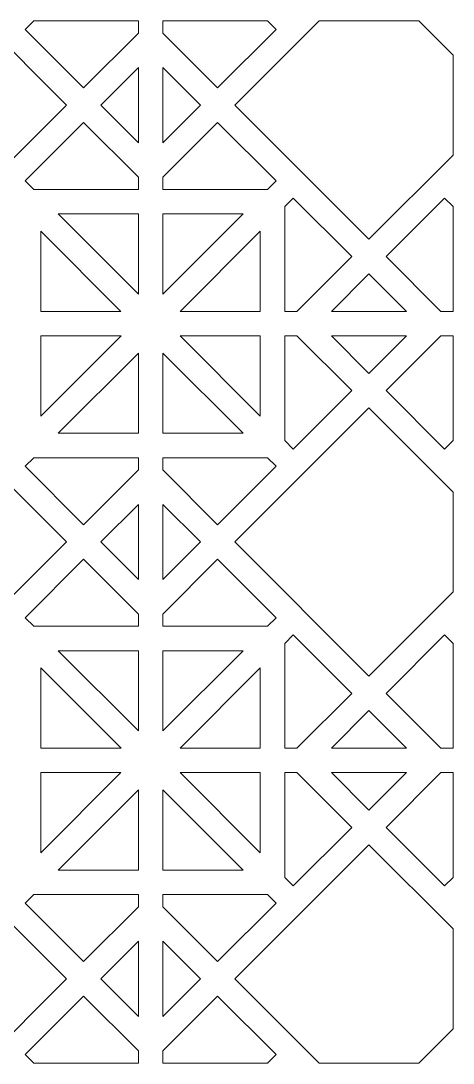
# Model space of a CAD drawing. Header units: centimetres. Extents: x -91 to 91, y -43 to 43.
# Drawn here: x 56 to 91.5, y -42.7 to 42.7 of the extents above; entities that cross this region are included whole.
import ezdxf

# ---------------------------------------------------------------- set-up
doc = ezdxf.new("R2010")
doc.units = ezdxf.units.CM
doc.header["$MEASUREMENT"] = 0
doc.layers.add('layer 1', color=7, linetype='Continuous')

msp = doc.modelspace()

# ---------------------------------------------------------------- linework, layer by layer
at = {"layer": 'layer 1', "color": 177, "lineweight": 9}
for points, knots in [([(37.76804, 35.81944), (37.76804, 35.81944), (44.67775, 42.72917), (44.67775, 42.72917), (44.67775, 42.72917), (44.67775, 42.72917), (52.8583, 42.72916), (52.8583, 42.72916), (52.8583, 42.72916), (52.8583, 42.72916), (59.76802, 35.81945), (59.76802, 35.81945), (59.76802, 35.81945), (59.76802, 35.81945), (48.76804, 24.81944), (48.76804, 24.81944), (48.76804, 24.81944), (48.76804, 24.81944), (37.76804, 35.81944), (37.76804, 35.81944)], [0, 0, 0, 0, 0.16666667, 0.16666667, 0.16666667, 0.16666667, 0.33333333, 0.33333333, 0.33333333, 0.33333333, 0.5, 0.5, 0.5, 0.5, 0.66666667, 0.66666667, 0.66666667, 0.66666667, 1, 1, 1, 1]), ([(56.38935, 42.02654), (56.38935, 42.02654), (57.092, 42.72917), (57.092, 42.72917), (57.092, 42.72917), (57.092, 42.72917), (65.67776, 42.72917), (65.67776, 42.72917), (65.67776, 42.72917), (65.67776, 42.72917), (65.67776, 41.72918), (65.67776, 41.72918), (65.67776, 41.72918), (65.67776, 41.72918), (61.18223, 37.23368), (61.18223, 37.23368), (61.18223, 37.23368), (61.18223, 37.23368), (56.38935, 42.02654), (56.38935, 42.02654)], [0, 0, 0, 0, 0.16666667, 0.16666667, 0.16666667, 0.16666667, 0.33333333, 0.33333333, 0.33333333, 0.33333333, 0.5, 0.5, 0.5, 0.5, 0.66666667, 0.66666667, 0.66666667, 0.66666667, 1, 1, 1, 1]), ([(72.17327, 37.23366), (72.17327, 37.23366), (76.96617, 42.02657), (76.96617, 42.02657), (76.96617, 42.02657), (76.96617, 42.02657), (76.26356, 42.72917), (76.26356, 42.72917), (76.26356, 42.72917), (76.26356, 42.72917), (67.67775, 42.72917), (67.67775, 42.72917), (67.67775, 42.72917), (67.67775, 42.72917), (67.67776, 41.72917), (67.67776, 41.72917), (67.67776, 41.72917), (67.67776, 41.72917), (72.17327, 37.23366), (72.17327, 37.23366)], [0, 0, 0, 0, 0.16666667, 0.16666667, 0.16666667, 0.16666667, 0.33333333, 0.33333333, 0.33333333, 0.33333333, 0.5, 0.5, 0.5, 0.5, 0.66666667, 0.66666667, 0.66666667, 0.66666667, 1, 1, 1, 1]), ([(84.58747, 24.81946), (84.58747, 24.81946), (91.49719, 31.7292), (91.49719, 31.7292), (91.49719, 31.7292), (91.49719, 31.7292), (91.49719, 39.90973), (91.49719, 39.90973), (91.49719, 39.90973), (91.49719, 39.90973), (88.67773, 42.72916), (88.67773, 42.72916), (88.67773, 42.72916), (88.67773, 42.72916), (80.4972, 42.72917), (80.4972, 42.72917), (80.4972, 42.72917), (80.4972, 42.72917), (73.58748, 35.81945), (73.58748, 35.81945), (73.58748, 35.81945), (73.58748, 35.81945), (84.58747, 24.81946), (84.58747, 24.81946)], [0, 0, 0, 0, 0.14285714, 0.14285714, 0.14285714, 0.14285714, 0.28571429, 0.28571429, 0.28571429, 0.28571429, 0.42857143, 0.42857143, 0.42857143, 0.42857143, 0.57142857, 0.57142857, 0.57142857, 0.57142857, 0.71428571, 0.71428571, 0.71428571, 0.71428571, 1, 1, 1, 1]), ([(62.59645, 35.81945), (62.59645, 35.81945), (65.67776, 32.73815), (65.67776, 32.73815), (65.67776, 32.73815), (65.67776, 32.73815), (65.67775, 38.90076), (65.67775, 38.90076), (65.67775, 38.90076), (65.67775, 38.90076), (62.59645, 35.81945), (62.59645, 35.81945)], [0, 0, 0, 0, 0.25, 0.25, 0.25, 0.25, 0.5, 0.5, 0.5, 0.5, 1, 1, 1, 1]), ([(67.67776, 32.73817), (67.67776, 32.73817), (70.75905, 35.81945), (70.75905, 35.81945), (70.75905, 35.81945), (70.75905, 35.81945), (67.67773, 38.90077), (67.67773, 38.90077), (67.67773, 38.90077), (67.67773, 38.90077), (67.67776, 32.73817), (67.67776, 32.73817)], [0, 0, 0, 0, 0.25, 0.25, 0.25, 0.25, 0.5, 0.5, 0.5, 0.5, 1, 1, 1, 1]), ([(57.09195, 28.90972), (57.09195, 28.90972), (56.38932, 29.61234), (56.38932, 29.61234), (56.38932, 29.61234), (56.38932, 29.61234), (61.18223, 34.40524), (61.18223, 34.40524), (61.18223, 34.40524), (61.18223, 34.40524), (65.67776, 29.90975), (65.67776, 29.90975), (65.67776, 29.90975), (65.67776, 29.90975), (65.67775, 28.90972), (65.67775, 28.90972), (65.67775, 28.90972), (65.67775, 28.90972), (57.09195, 28.90972), (57.09195, 28.90972)], [0, 0, 0, 0, 0.16666667, 0.16666667, 0.16666667, 0.16666667, 0.33333333, 0.33333333, 0.33333333, 0.33333333, 0.5, 0.5, 0.5, 0.5, 0.66666667, 0.66666667, 0.66666667, 0.66666667, 1, 1, 1, 1]), ([(67.67776, 29.90968), (67.67776, 29.90968), (72.17326, 34.40524), (72.17326, 34.40524), (72.17326, 34.40524), (72.17326, 34.40524), (76.9662, 29.61231), (76.9662, 29.61231), (76.9662, 29.61231), (76.9662, 29.61231), (76.96619, 29.61231), (76.96619, 29.61231), (76.96619, 29.61231), (76.96619, 29.61231), (76.96618, 29.61229), (76.96618, 29.61229), (76.96618, 29.61229), (76.96618, 29.61229), (76.26364, 28.90972), (76.26364, 28.90972), (76.26364, 28.90972), (76.26364, 28.90972), (67.67776, 28.90972), (67.67776, 28.90972), (67.67776, 28.90972), (67.67776, 28.90972), (67.67776, 29.90968), (67.67776, 29.90968)], [0, 0, 0, 0, 0.125, 0.125, 0.125, 0.125, 0.25, 0.25, 0.25, 0.25, 0.375, 0.375, 0.375, 0.375, 0.5, 0.5, 0.5, 0.5, 0.625, 0.625, 0.625, 0.625, 0.75, 0.75, 0.75, 0.75, 1, 1, 1, 1]), ([(83.17325, 23.40525), (83.17325, 23.40525), (78.6777, 18.90967), (78.6777, 18.90967), (78.6777, 18.90967), (78.6777, 18.90967), (77.67776, 18.90968), (77.67776, 18.90968), (77.67776, 18.90968), (77.67776, 18.90968), (77.67776, 27.49542), (77.67776, 27.49542), (77.67776, 27.49542), (77.67776, 27.49542), (78.38043, 28.19807), (78.38043, 28.19807), (78.38043, 28.19807), (78.38043, 28.19807), (83.17325, 23.40525), (83.17325, 23.40525)], [0, 0, 0, 0, 0.16666667, 0.16666667, 0.16666667, 0.16666667, 0.33333333, 0.33333333, 0.33333333, 0.33333333, 0.5, 0.5, 0.5, 0.5, 0.66666667, 0.66666667, 0.66666667, 0.66666667, 1, 1, 1, 1]), ([(91.49721, 18.90972), (91.49721, 18.90972), (91.49721, 27.4955), (91.49721, 27.4955), (91.49721, 27.4955), (91.49721, 27.4955), (90.79458, 28.19815), (90.79458, 28.19815), (90.79458, 28.19815), (90.79458, 28.19815), (86.0017, 23.40523), (86.0017, 23.40523), (86.0017, 23.40523), (86.0017, 23.40523), (90.49722, 18.90972), (90.49722, 18.90972), (90.49722, 18.90972), (90.49722, 18.90972), (91.49721, 18.90972), (91.49721, 18.90972)], [0, 0, 0, 0, 0.16666667, 0.16666667, 0.16666667, 0.16666667, 0.33333333, 0.33333333, 0.33333333, 0.33333333, 0.5, 0.5, 0.5, 0.5, 0.66666667, 0.66666667, 0.66666667, 0.66666667, 1, 1, 1, 1]), ([(65.67778, 26.90969), (65.67778, 26.90969), (65.67779, 20.32393), (65.67779, 20.32393), (65.67779, 20.32393), (65.67779, 20.32393), (59.09201, 26.90971), (59.09201, 26.90971), (59.09201, 26.90971), (59.09201, 26.90971), (65.67778, 26.90969), (65.67778, 26.90969)], [0, 0, 0, 0, 0.25, 0.25, 0.25, 0.25, 0.5, 0.5, 0.5, 0.5, 1, 1, 1, 1]), ([(67.67777, 20.32395), (67.67777, 20.32395), (67.67778, 26.90969), (67.67778, 26.90969), (67.67778, 26.90969), (67.67778, 26.90969), (74.26353, 26.90971), (74.26353, 26.90971), (74.26353, 26.90971), (74.26353, 26.90971), (67.67777, 20.32395), (67.67777, 20.32395)], [0, 0, 0, 0, 0.25, 0.25, 0.25, 0.25, 0.5, 0.5, 0.5, 0.5, 1, 1, 1, 1]), ([(64.24942, 18.90975), (64.24942, 18.90975), (57.67777, 18.90975), (57.67777, 18.90975), (57.67777, 18.90975), (57.67777, 18.90975), (57.67778, 25.49552), (57.67778, 25.49552), (57.67778, 25.49552), (57.67778, 25.49552), (64.24942, 18.90975), (64.24942, 18.90975)], [0, 0, 0, 0, 0.25, 0.25, 0.25, 0.25, 0.5, 0.5, 0.5, 0.5, 1, 1, 1, 1]), ([(69.09199, 18.90973), (69.09199, 18.90973), (75.67775, 25.4955), (75.67775, 25.4955), (75.67775, 25.4955), (75.67775, 25.4955), (75.67774, 18.90974), (75.67774, 18.90974), (75.67774, 18.90974), (75.67774, 18.90974), (69.09199, 18.90973), (69.09199, 18.90973)], [0, 0, 0, 0, 0.25, 0.25, 0.25, 0.25, 0.5, 0.5, 0.5, 0.5, 1, 1, 1, 1]), ([(84.58747, 21.99103), (84.58747, 21.99103), (81.50611, 18.90967), (81.50611, 18.90967), (81.50611, 18.90967), (81.50611, 18.90967), (87.66882, 18.90968), (87.66882, 18.90968), (87.66882, 18.90968), (87.66882, 18.90968), (84.58747, 21.99103), (84.58747, 21.99103)], [0, 0, 0, 0, 0.25, 0.25, 0.25, 0.25, 0.5, 0.5, 0.5, 0.5, 1, 1, 1, 1]), ([(57.67778, 10.32394), (57.67778, 10.32394), (64.26357, 16.90975), (64.26357, 16.90975), (64.26357, 16.90975), (64.26357, 16.90975), (57.67778, 16.90975), (57.67778, 16.90975), (57.67778, 16.90975), (57.67778, 16.90975), (57.67778, 10.32394), (57.67778, 10.32394)], [0, 0, 0, 0, 0.25, 0.25, 0.25, 0.25, 0.5, 0.5, 0.5, 0.5, 1, 1, 1, 1]), ([(75.67774, 16.90974), (75.67774, 16.90974), (69.09196, 16.90973), (69.09196, 16.90973), (69.09196, 16.90973), (69.09196, 16.90973), (75.67774, 10.32398), (75.67774, 10.32398), (75.67774, 10.32398), (75.67774, 10.32398), (75.67774, 16.90974), (75.67774, 16.90974)], [0, 0, 0, 0, 0.25, 0.25, 0.25, 0.25, 0.5, 0.5, 0.5, 0.5, 1, 1, 1, 1]), ([(77.67775, 16.90967), (77.67775, 16.90967), (77.67776, 8.32392), (77.67776, 8.32392), (77.67776, 8.32392), (77.67776, 8.32392), (78.38034, 7.62133), (78.38034, 7.62133), (78.38034, 7.62133), (78.38034, 7.62133), (83.17326, 12.41422), (83.17326, 12.41422), (83.17326, 12.41422), (83.17326, 12.41422), (78.67782, 16.90967), (78.67782, 16.90967), (78.67782, 16.90967), (78.67782, 16.90967), (77.67775, 16.90967), (77.67775, 16.90967)], [0, 0, 0, 0, 0.16666667, 0.16666667, 0.16666667, 0.16666667, 0.33333333, 0.33333333, 0.33333333, 0.33333333, 0.5, 0.5, 0.5, 0.5, 0.66666667, 0.66666667, 0.66666667, 0.66666667, 1, 1, 1, 1]), ([(81.50624, 16.90967), (81.50624, 16.90967), (84.58747, 13.82844), (84.58747, 13.82844), (84.58747, 13.82844), (84.58747, 13.82844), (87.66872, 16.90967), (87.66872, 16.90967), (87.66872, 16.90967), (87.66872, 16.90967), (81.50624, 16.90967), (81.50624, 16.90967)], [0, 0, 0, 0, 0.25, 0.25, 0.25, 0.25, 0.5, 0.5, 0.5, 0.5, 1, 1, 1, 1]), ([(91.49721, 8.324), (91.49721, 8.324), (90.79455, 7.62136), (90.79455, 7.62136), (90.79455, 7.62136), (90.79455, 7.62136), (86.00168, 12.41421), (86.00168, 12.41421), (86.00168, 12.41421), (86.00168, 12.41421), (90.49715, 16.90967), (90.49715, 16.90967), (90.49715, 16.90967), (90.49715, 16.90967), (91.49721, 16.90967), (91.49721, 16.90967), (91.49721, 16.90967), (91.49721, 16.90967), (91.49721, 8.324), (91.49721, 8.324)], [0, 0, 0, 0, 0.16666667, 0.16666667, 0.16666667, 0.16666667, 0.33333333, 0.33333333, 0.33333333, 0.33333333, 0.5, 0.5, 0.5, 0.5, 0.66666667, 0.66666667, 0.66666667, 0.66666667, 1, 1, 1, 1]), ([(65.67777, 15.49552), (65.67777, 15.49552), (65.67777, 8.90974), (65.67777, 8.90974), (65.67777, 8.90974), (65.67777, 8.90974), (59.09198, 8.90972), (59.09198, 8.90972), (59.09198, 8.90972), (59.09198, 8.90972), (65.67777, 15.49552), (65.67777, 15.49552)], [0, 0, 0, 0, 0.25, 0.25, 0.25, 0.25, 0.5, 0.5, 0.5, 0.5, 1, 1, 1, 1]), ([(67.67779, 15.49551), (67.67779, 15.49551), (67.67778, 8.90974), (67.67778, 8.90974), (67.67778, 8.90974), (67.67778, 8.90974), (74.26356, 8.90974), (74.26356, 8.90974), (74.26356, 8.90974), (74.26356, 8.90974), (67.67779, 15.49551), (67.67779, 15.49551)], [0, 0, 0, 0, 0.25, 0.25, 0.25, 0.25, 0.5, 0.5, 0.5, 0.5, 1, 1, 1, 1]), ([(48.76804, -10.99999), (48.76804, -10.99999), (59.76801, 0.00001), (59.76801, 0.00001), (59.76801, 0.00001), (59.76801, 0.00001), (48.76803, 10.99998), (48.76803, 10.99998), (48.76803, 10.99998), (48.76803, 10.99998), (37.76804, 0), (37.76804, 0), (37.76804, 0), (37.76804, 0), (48.76804, -10.99999), (48.76804, -10.99999)], [0, 0, 0, 0, 0.2, 0.2, 0.2, 0.2, 0.4, 0.4, 0.4, 0.4, 0.6, 0.6, 0.6, 0.6, 1, 1, 1, 1]), ([(73.58748, 0.00002), (73.58748, 0.00002), (84.58747, -10.99999), (84.58747, -10.99999), (84.58747, -10.99999), (84.58747, -10.99999), (91.4972, -4.09025), (91.4972, -4.09025), (91.4972, -4.09025), (91.4972, -4.09025), (91.4972, 4.09028), (91.4972, 4.09028), (91.4972, 4.09028), (91.4972, 4.09028), (84.58747, 11), (84.58747, 11), (84.58747, 11), (84.58747, 11), (73.58748, 0.00002), (73.58748, 0.00002)], [0, 0, 0, 0, 0.16666667, 0.16666667, 0.16666667, 0.16666667, 0.33333333, 0.33333333, 0.33333333, 0.33333333, 0.5, 0.5, 0.5, 0.5, 0.66666667, 0.66666667, 0.66666667, 0.66666667, 1, 1, 1, 1]), ([(57.09204, 6.90974), (57.09204, 6.90974), (65.67776, 6.90972), (65.67776, 6.90972), (65.67776, 6.90972), (65.67776, 6.90972), (65.67776, 5.90973), (65.67776, 5.90973), (65.67776, 5.90973), (65.67776, 5.90973), (61.18223, 1.41421), (61.18223, 1.41421), (61.18223, 1.41421), (61.18223, 1.41421), (56.38937, 6.20708), (56.38937, 6.20708), (56.38937, 6.20708), (56.38937, 6.20708), (57.09204, 6.90974), (57.09204, 6.90974)], [0, 0, 0, 0, 0.16666667, 0.16666667, 0.16666667, 0.16666667, 0.33333333, 0.33333333, 0.33333333, 0.33333333, 0.5, 0.5, 0.5, 0.5, 0.66666667, 0.66666667, 0.66666667, 0.66666667, 1, 1, 1, 1]), ([(76.26351, 6.90972), (76.26351, 6.90972), (67.67776, 6.90972), (67.67776, 6.90972), (67.67776, 6.90972), (67.67776, 6.90972), (67.67776, 5.90972), (67.67776, 5.90972), (67.67776, 5.90972), (67.67776, 5.90972), (72.17326, 1.41424), (72.17326, 1.41424), (72.17326, 1.41424), (72.17326, 1.41424), (76.96612, 6.20711), (76.96612, 6.20711), (76.96612, 6.20711), (76.96612, 6.20711), (76.26351, 6.90972), (76.26351, 6.90972)], [0, 0, 0, 0, 0.16666667, 0.16666667, 0.16666667, 0.16666667, 0.33333333, 0.33333333, 0.33333333, 0.33333333, 0.5, 0.5, 0.5, 0.5, 0.66666667, 0.66666667, 0.66666667, 0.66666667, 1, 1, 1, 1]), ([(62.59645, 0), (62.59645, 0), (65.67777, -3.08131), (65.67777, -3.08131), (65.67777, -3.08131), (65.67777, -3.08131), (65.67776, 3.08132), (65.67776, 3.08132), (65.67776, 3.08132), (65.67776, 3.08132), (62.59645, 0), (62.59645, 0)], [0, 0, 0, 0, 0.25, 0.25, 0.25, 0.25, 0.5, 0.5, 0.5, 0.5, 1, 1, 1, 1]), ([(67.67775, -3.08129), (67.67775, -3.08129), (67.67777, 3.08128), (67.67777, 3.08128), (67.67777, 3.08128), (67.67777, 3.08128), (70.75904, 0.00001), (70.75904, 0.00001), (70.75904, 0.00001), (70.75904, 0.00001), (67.67775, -3.08129), (67.67775, -3.08129)], [0, 0, 0, 0, 0.25, 0.25, 0.25, 0.25, 0.5, 0.5, 0.5, 0.5, 1, 1, 1, 1]), ([(61.18224, -1.4142), (61.18224, -1.4142), (65.67776, -5.90973), (65.67776, -5.90973), (65.67776, -5.90973), (65.67776, -5.90973), (65.67776, -6.90973), (65.67776, -6.90973), (65.67776, -6.90973), (65.67776, -6.90973), (57.09199, -6.90973), (57.09199, -6.90973), (57.09199, -6.90973), (57.09199, -6.90973), (56.38934, -6.20707), (56.38934, -6.20707), (56.38934, -6.20707), (56.38934, -6.20707), (61.18223, -1.41421), (61.18223, -1.41421), (61.18223, -1.41421), (61.18223, -1.41421), (61.18223, -1.4142), (61.18223, -1.4142), (61.18223, -1.4142), (61.18223, -1.4142), (61.18224, -1.4142), (61.18224, -1.4142)], [0, 0, 0, 0, 0.125, 0.125, 0.125, 0.125, 0.25, 0.25, 0.25, 0.25, 0.375, 0.375, 0.375, 0.375, 0.5, 0.5, 0.5, 0.5, 0.625, 0.625, 0.625, 0.625, 0.75, 0.75, 0.75, 0.75, 1, 1, 1, 1]), ([(76.26356, -6.90972), (76.26356, -6.90972), (67.67777, -6.90973), (67.67777, -6.90973), (67.67777, -6.90973), (67.67777, -6.90973), (67.67774, -5.90973), (67.67774, -5.90973), (67.67774, -5.90973), (67.67774, -5.90973), (72.17325, -1.4142), (72.17325, -1.4142), (72.17325, -1.4142), (72.17325, -1.4142), (76.96617, -6.20713), (76.96617, -6.20713), (76.96617, -6.20713), (76.96617, -6.20713), (76.26356, -6.90972), (76.26356, -6.90972)], [0, 0, 0, 0, 0.16666667, 0.16666667, 0.16666667, 0.16666667, 0.33333333, 0.33333333, 0.33333333, 0.33333333, 0.5, 0.5, 0.5, 0.5, 0.66666667, 0.66666667, 0.66666667, 0.66666667, 1, 1, 1, 1]), ([(77.67776, -8.32398), (77.67776, -8.32398), (78.38039, -7.62134), (78.38039, -7.62134), (78.38039, -7.62134), (78.38039, -7.62134), (83.17325, -12.4142), (83.17325, -12.4142), (83.17325, -12.4142), (83.17325, -12.4142), (78.67774, -16.90975), (78.67774, -16.90975), (78.67774, -16.90975), (78.67774, -16.90975), (77.67776, -16.90975), (77.67776, -16.90975), (77.67776, -16.90975), (77.67776, -16.90975), (77.67776, -8.32398), (77.67776, -8.32398)], [0, 0, 0, 0, 0.16666667, 0.16666667, 0.16666667, 0.16666667, 0.33333333, 0.33333333, 0.33333333, 0.33333333, 0.5, 0.5, 0.5, 0.5, 0.66666667, 0.66666667, 0.66666667, 0.66666667, 1, 1, 1, 1]), ([(91.49721, -8.32398), (91.49721, -8.32398), (90.79454, -7.62132), (90.79454, -7.62132), (90.79454, -7.62132), (90.79454, -7.62132), (86.0017, -12.41422), (86.0017, -12.41422), (86.0017, -12.41422), (86.0017, -12.41422), (90.49723, -16.90975), (90.49723, -16.90975), (90.49723, -16.90975), (90.49723, -16.90975), (91.49722, -16.90975), (91.49722, -16.90975), (91.49722, -16.90975), (91.49722, -16.90975), (91.49721, -8.32398), (91.49721, -8.32398)], [0, 0, 0, 0, 0.16666667, 0.16666667, 0.16666667, 0.16666667, 0.33333333, 0.33333333, 0.33333333, 0.33333333, 0.5, 0.5, 0.5, 0.5, 0.66666667, 0.66666667, 0.66666667, 0.66666667, 1, 1, 1, 1]), ([(65.67777, -15.49553), (65.67777, -15.49553), (65.67777, -8.90975), (65.67777, -8.90975), (65.67777, -8.90975), (65.67777, -8.90975), (59.09198, -8.90973), (59.09198, -8.90973), (59.09198, -8.90973), (59.09198, -8.90973), (65.67777, -15.49553), (65.67777, -15.49553)], [0, 0, 0, 0, 0.25, 0.25, 0.25, 0.25, 0.5, 0.5, 0.5, 0.5, 1, 1, 1, 1]), ([(67.67779, -15.49552), (67.67779, -15.49552), (67.67778, -8.90975), (67.67778, -8.90975), (67.67778, -8.90975), (67.67778, -8.90975), (74.26356, -8.90975), (74.26356, -8.90975), (74.26356, -8.90975), (74.26356, -8.90975), (67.67779, -15.49552), (67.67779, -15.49552)], [0, 0, 0, 0, 0.25, 0.25, 0.25, 0.25, 0.5, 0.5, 0.5, 0.5, 1, 1, 1, 1]), ([(57.67778, -10.32395), (57.67778, -10.32395), (64.26357, -16.90976), (64.26357, -16.90976), (64.26357, -16.90976), (64.26357, -16.90976), (57.67778, -16.90976), (57.67778, -16.90976), (57.67778, -16.90976), (57.67778, -16.90976), (57.67778, -10.32395), (57.67778, -10.32395)], [0, 0, 0, 0, 0.25, 0.25, 0.25, 0.25, 0.5, 0.5, 0.5, 0.5, 1, 1, 1, 1]), ([(75.67774, -16.90975), (75.67774, -16.90975), (69.09196, -16.90974), (69.09196, -16.90974), (69.09196, -16.90974), (69.09196, -16.90974), (75.67774, -10.32399), (75.67774, -10.32399), (75.67774, -10.32399), (75.67774, -10.32399), (75.67774, -16.90975), (75.67774, -16.90975)], [0, 0, 0, 0, 0.25, 0.25, 0.25, 0.25, 0.5, 0.5, 0.5, 0.5, 1, 1, 1, 1]), ([(81.50615, -16.90975), (81.50615, -16.90975), (84.58748, -13.82843), (84.58748, -13.82843), (84.58748, -13.82843), (84.58748, -13.82843), (87.66881, -16.90975), (87.66881, -16.90975), (87.66881, -16.90975), (87.66881, -16.90975), (81.50615, -16.90975), (81.50615, -16.90975)], [0, 0, 0, 0, 0.25, 0.25, 0.25, 0.25, 0.5, 0.5, 0.5, 0.5, 1, 1, 1, 1]), ([(64.24942, -18.90976), (64.24942, -18.90976), (57.67777, -18.90976), (57.67777, -18.90976), (57.67777, -18.90976), (57.67777, -18.90976), (57.67778, -25.49553), (57.67778, -25.49553), (57.67778, -25.49553), (57.67778, -25.49553), (64.24942, -18.90976), (64.24942, -18.90976)], [0, 0, 0, 0, 0.25, 0.25, 0.25, 0.25, 0.5, 0.5, 0.5, 0.5, 1, 1, 1, 1]), ([(69.09199, -18.90974), (69.09199, -18.90974), (75.67775, -25.49551), (75.67775, -25.49551), (75.67775, -25.49551), (75.67775, -25.49551), (75.67774, -18.90975), (75.67774, -18.90975), (75.67774, -18.90975), (75.67774, -18.90975), (69.09199, -18.90974), (69.09199, -18.90974)], [0, 0, 0, 0, 0.25, 0.25, 0.25, 0.25, 0.5, 0.5, 0.5, 0.5, 1, 1, 1, 1]), ([(83.17325, -23.40523), (83.17325, -23.40523), (78.67779, -18.90976), (78.67779, -18.90976), (78.67779, -18.90976), (78.67779, -18.90976), (77.67775, -18.90976), (77.67775, -18.90976), (77.67775, -18.90976), (77.67775, -18.90976), (77.67776, -27.4955), (77.67776, -27.4955), (77.67776, -27.4955), (77.67776, -27.4955), (78.38036, -28.1981), (78.38036, -28.1981), (78.38036, -28.1981), (78.38036, -28.1981), (83.17325, -23.40523), (83.17325, -23.40523)], [0, 0, 0, 0, 0.16666667, 0.16666667, 0.16666667, 0.16666667, 0.33333333, 0.33333333, 0.33333333, 0.33333333, 0.5, 0.5, 0.5, 0.5, 0.66666667, 0.66666667, 0.66666667, 0.66666667, 1, 1, 1, 1]), ([(81.50623, -18.90976), (81.50623, -18.90976), (84.58748, -21.99102), (84.58748, -21.99102), (84.58748, -21.99102), (84.58748, -21.99102), (87.66874, -18.90976), (87.66874, -18.90976), (87.66874, -18.90976), (87.66874, -18.90976), (81.50623, -18.90976), (81.50623, -18.90976)], [0, 0, 0, 0, 0.25, 0.25, 0.25, 0.25, 0.5, 0.5, 0.5, 0.5, 1, 1, 1, 1]), ([(91.49721, -18.90976), (91.49721, -18.90976), (90.49717, -18.90976), (90.49717, -18.90976), (90.49717, -18.90976), (90.49717, -18.90976), (86.00169, -23.40523), (86.00169, -23.40523), (86.00169, -23.40523), (86.00169, -23.40523), (90.79459, -28.19813), (90.79459, -28.19813), (90.79459, -28.19813), (90.79459, -28.19813), (91.4972, -27.4955), (91.4972, -27.4955), (91.4972, -27.4955), (91.4972, -27.4955), (91.49721, -18.90976), (91.49721, -18.90976)], [0, 0, 0, 0, 0.16666667, 0.16666667, 0.16666667, 0.16666667, 0.33333333, 0.33333333, 0.33333333, 0.33333333, 0.5, 0.5, 0.5, 0.5, 0.66666667, 0.66666667, 0.66666667, 0.66666667, 1, 1, 1, 1]), ([(65.67778, -26.9097), (65.67778, -26.9097), (65.67779, -20.32394), (65.67779, -20.32394), (65.67779, -20.32394), (65.67779, -20.32394), (59.09201, -26.90972), (59.09201, -26.90972), (59.09201, -26.90972), (59.09201, -26.90972), (65.67778, -26.9097), (65.67778, -26.9097)], [0, 0, 0, 0, 0.25, 0.25, 0.25, 0.25, 0.5, 0.5, 0.5, 0.5, 1, 1, 1, 1]), ([(67.67777, -20.32396), (67.67777, -20.32396), (67.67778, -26.9097), (67.67778, -26.9097), (67.67778, -26.9097), (67.67778, -26.9097), (74.26353, -26.90972), (74.26353, -26.90972), (74.26353, -26.90972), (74.26353, -26.90972), (67.67777, -20.32396), (67.67777, -20.32396)], [0, 0, 0, 0, 0.25, 0.25, 0.25, 0.25, 0.5, 0.5, 0.5, 0.5, 1, 1, 1, 1]), ([(52.85829, -42.72918), (52.85829, -42.72918), (44.67776, -42.72918), (44.67776, -42.72918), (44.67776, -42.72918), (44.67776, -42.72918), (37.76803, -35.81945), (37.76803, -35.81945), (37.76803, -35.81945), (37.76803, -35.81945), (48.76804, -24.81945), (48.76804, -24.81945), (48.76804, -24.81945), (48.76804, -24.81945), (59.76802, -35.81944), (59.76802, -35.81944), (59.76802, -35.81944), (59.76802, -35.81944), (52.85829, -42.72918), (52.85829, -42.72918)], [0, 0, 0, 0, 0.16666667, 0.16666667, 0.16666667, 0.16666667, 0.33333333, 0.33333333, 0.33333333, 0.33333333, 0.5, 0.5, 0.5, 0.5, 0.66666667, 0.66666667, 0.66666667, 0.66666667, 1, 1, 1, 1]), ([(84.58749, -24.81943), (84.58749, -24.81943), (91.4972, -31.72917), (91.4972, -31.72917), (91.4972, -31.72917), (91.4972, -31.72917), (91.49719, -39.9097), (91.49719, -39.9097), (91.49719, -39.9097), (91.49719, -39.9097), (88.67772, -42.72918), (88.67772, -42.72918), (88.67772, -42.72918), (88.67772, -42.72918), (80.49722, -42.72919), (80.49722, -42.72919), (80.49722, -42.72919), (80.49722, -42.72919), (73.58746, -35.81945), (73.58746, -35.81945), (73.58746, -35.81945), (73.58746, -35.81945), (84.58749, -24.81943), (84.58749, -24.81943)], [0, 0, 0, 0, 0.14285714, 0.14285714, 0.14285714, 0.14285714, 0.28571429, 0.28571429, 0.28571429, 0.28571429, 0.42857143, 0.42857143, 0.42857143, 0.42857143, 0.57142857, 0.57142857, 0.57142857, 0.57142857, 0.71428571, 0.71428571, 0.71428571, 0.71428571, 1, 1, 1, 1]), ([(61.18224, -34.40523), (61.18224, -34.40523), (56.38937, -29.61236), (56.38937, -29.61236), (56.38937, -29.61236), (56.38937, -29.61236), (57.09199, -28.90971), (57.09199, -28.90971), (57.09199, -28.90971), (57.09199, -28.90971), (65.67776, -28.90973), (65.67776, -28.90973), (65.67776, -28.90973), (65.67776, -28.90973), (65.67776, -29.90971), (65.67776, -29.90971), (65.67776, -29.90971), (65.67776, -29.90971), (61.18224, -34.40523), (61.18224, -34.40523)], [0, 0, 0, 0, 0.16666667, 0.16666667, 0.16666667, 0.16666667, 0.33333333, 0.33333333, 0.33333333, 0.33333333, 0.5, 0.5, 0.5, 0.5, 0.66666667, 0.66666667, 0.66666667, 0.66666667, 1, 1, 1, 1]), ([(76.96615, -29.6123), (76.96615, -29.6123), (76.26357, -28.90973), (76.26357, -28.90973), (76.26357, -28.90973), (76.26357, -28.90973), (67.67776, -28.90973), (67.67776, -28.90973), (67.67776, -28.90973), (67.67776, -28.90973), (67.67776, -29.90974), (67.67776, -29.90974), (67.67776, -29.90974), (67.67776, -29.90974), (72.17325, -34.40522), (72.17325, -34.40522), (72.17325, -34.40522), (72.17325, -34.40522), (76.96615, -29.6123), (76.96615, -29.6123)], [0, 0, 0, 0, 0.16666667, 0.16666667, 0.16666667, 0.16666667, 0.33333333, 0.33333333, 0.33333333, 0.33333333, 0.5, 0.5, 0.5, 0.5, 0.66666667, 0.66666667, 0.66666667, 0.66666667, 1, 1, 1, 1]), ([(62.59646, -35.81945), (62.59646, -35.81945), (65.67776, -32.73817), (65.67776, -32.73817), (65.67776, -32.73817), (65.67776, -32.73817), (65.67776, -38.90075), (65.67776, -38.90075), (65.67776, -38.90075), (65.67776, -38.90075), (62.59646, -35.81945), (62.59646, -35.81945)], [0, 0, 0, 0, 0.25, 0.25, 0.25, 0.25, 0.5, 0.5, 0.5, 0.5, 1, 1, 1, 1]), ([(70.75904, -35.81945), (70.75904, -35.81945), (67.67776, -32.73816), (67.67776, -32.73816), (67.67776, -32.73816), (67.67776, -32.73816), (67.67776, -38.90072), (67.67776, -38.90072), (67.67776, -38.90072), (67.67776, -38.90072), (70.75904, -35.81945), (70.75904, -35.81945)], [0, 0, 0, 0, 0.25, 0.25, 0.25, 0.25, 0.5, 0.5, 0.5, 0.5, 1, 1, 1, 1]), ([(65.67777, -42.72918), (65.67777, -42.72918), (65.67776, -41.7292), (65.67776, -41.7292), (65.67776, -41.7292), (65.67776, -41.7292), (61.18224, -37.23366), (61.18224, -37.23366), (61.18224, -37.23366), (61.18224, -37.23366), (56.38935, -42.02654), (56.38935, -42.02654), (56.38935, -42.02654), (56.38935, -42.02654), (57.09199, -42.72918), (57.09199, -42.72918), (57.09199, -42.72918), (57.09199, -42.72918), (65.67777, -42.72918), (65.67777, -42.72918)], [0, 0, 0, 0, 0.16666667, 0.16666667, 0.16666667, 0.16666667, 0.33333333, 0.33333333, 0.33333333, 0.33333333, 0.5, 0.5, 0.5, 0.5, 0.66666667, 0.66666667, 0.66666667, 0.66666667, 1, 1, 1, 1]), ([(76.96617, -42.02657), (76.96617, -42.02657), (76.26355, -42.72918), (76.26355, -42.72918), (76.26355, -42.72918), (76.26355, -42.72918), (67.67776, -42.72918), (67.67776, -42.72918), (67.67776, -42.72918), (67.67776, -42.72918), (67.67776, -41.72918), (67.67776, -41.72918), (67.67776, -41.72918), (67.67776, -41.72918), (67.67776, -41.72917), (67.67776, -41.72917), (67.67776, -41.72917), (67.67776, -41.72917), (67.67776, -41.72916), (67.67776, -41.72916), (67.67776, -41.72916), (67.67776, -41.72916), (72.17327, -37.23367), (72.17327, -37.23367), (72.17327, -37.23367), (72.17327, -37.23367), (76.96617, -42.02657), (76.96617, -42.02657)], [0, 0, 0, 0, 0.125, 0.125, 0.125, 0.125, 0.25, 0.25, 0.25, 0.25, 0.375, 0.375, 0.375, 0.375, 0.5, 0.5, 0.5, 0.5, 0.625, 0.625, 0.625, 0.625, 0.75, 0.75, 0.75, 0.75, 1, 1, 1, 1])]:
    msp.add_open_spline(points, degree=3, knots=knots, dxfattribs=at)

doc.saveas('drawing.dxf')
